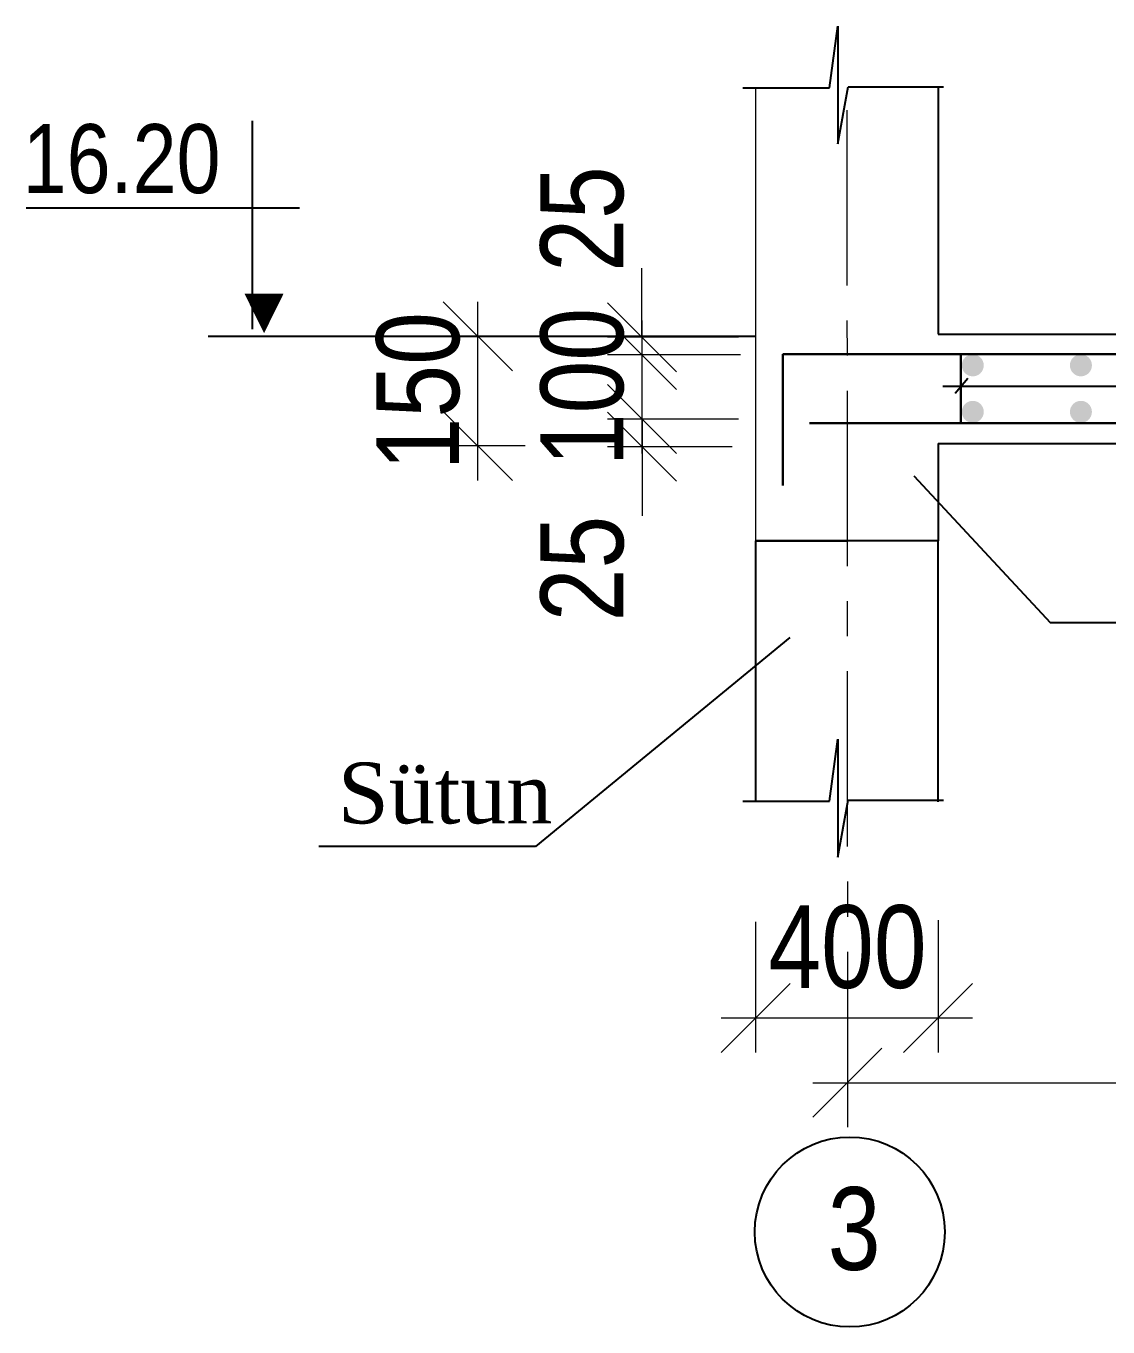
# Model space of a CAD drawing. Header units: millimetres. Extents: x -149347 to 251215, y -2929184 to -2541447.
# Drawn here: x 133261 to 137180, y -2720016 to -2715304 of the extents above; entities that cross this region are included whole.
import ezdxf

# ---------------------------------------------------------------- set-up
doc = ezdxf.new("R2010")
doc.units = ezdxf.units.MM
doc.linetypes.add('осевая', pattern=[50.8, 31.75, -6.35, 6.35, -6.35])
doc.layers.add('оси', color=65, linetype='осевая', lineweight=9)
doc.styles.get("Standard").update_dxf_attribs({"font": 'times.ttf'})
doc.styles.add('style1', font='A3TI(LA).TTF', dxfattribs={"height": 400})
doc.styles.add('style6', font='ARIALN.TTF', dxfattribs={"height": 300})
doc.dimstyles.new('DIM_100', dxfattribs={"dimscale": 100, "dimtxt": 250, "dimasz": 2.5, "dimexe": 1.25, "dimexo": 0.625, "dimtad": 1, "dimdec": 0, "dimtxsty": 'style1', "dimblk": 'OBLIQUE', "dimcen": 2.5, "dimdle": 1.25, "dimclrd": 251, "dimclre": 251, "dimaunit": 1, "dimadec": 3, "dimazin": 0, "dimtfac": 1, "dimtdec": 0, "dimtmove": 1, "dimatfit": 3, "dimfxl": 1.25, "dimlwd": 5, "dimlwe": 5, "dimarcsym": 0})

# ---------------------------------------------------------------- blocks, each defined once
blk = doc.blocks.new('_Oblique')
at = {"color": 0, "linetype": 'ByBlock', "lineweight": -2}
blk.add_line((-0.5, -0.5), (0.5, 0.5), dxfattribs=at)
blk = doc.blocks.new('*D987')
at = {"color": 251, "linetype": 'ByBlock', "lineweight": 5, "ltscale": 50, "transparency": 16777216}
blk.add_line((135492.2, -2716852.2), (135492.2, -2716370.2), dxfattribs=at)
at = {"color": 251, "lineweight": 5, "ltscale": 50, "transparency": 16777216}
for p, q in [((135848.3, -2716495.2), (135367.2, -2716495.2)), ((135841, -2716727.2), (135367.2, -2716727.2))]:
    blk.add_line(p, q, dxfattribs=at)
at = {"layer": 'Defpoints', "color": 0, "lineweight": 15, "ltscale": 50, "transparency": 16777216}
for p in [(135492.2, -2716495.2), (135910.8, -2716495.2), (135903.5, -2716727.2)]:
    blk.add_point(p, dxfattribs=at)
at = {"color": 251, "lineweight": 5, "ltscale": 50, "transparency": 16777216, "xscale": 250, "yscale": 250, "zscale": 250}
for p, rotation in [((135492.2, -2716495.2), 90), ((135492.2, -2716727.2), 270)]:
    blk.add_blockref('_Oblique', p, dxfattribs=dict(at, rotation=rotation))
at = {"color": 0, "lineweight": 15, "ltscale": 50, "transparency": 16777216, "insert": (135276.5, -2716611.2), "char_height": 300, "attachment_point": 5, "rotation": 90, "style": 'style6'}
blk.add_mtext('{\\fArial Narrow|b0|i0|c238|p34;100}', dxfattribs=at)
blk = doc.blocks.new('*D988')
at = {"color": 251, "linetype": 'ByBlock', "lineweight": 5, "ltscale": 50, "transparency": 16777216}
for p, q in [((135491.8, -2716431), (135491.8, -2716181)), ((135491.8, -2716431), (135491.8, -2716495.2)), ((135491.8, -2716495.2), (135491.8, -2716745.2))]:
    blk.add_line(p, q, dxfattribs=at)
at = {"color": 251, "lineweight": 5, "ltscale": 50, "transparency": 16777216}
for p, q in [((135841, -2716431), (135366.8, -2716431)), ((135848.3, -2716495.2), (135366.8, -2716495.2))]:
    blk.add_line(p, q, dxfattribs=at)
at = {"layer": 'Defpoints', "color": 0, "lineweight": 15, "ltscale": 50, "transparency": 16777216}
for p in [(135903.5, -2716431), (135491.8, -2716495.2), (135910.8, -2716495.2)]:
    blk.add_point(p, dxfattribs=at)
at = {"color": 251, "lineweight": 5, "ltscale": 50, "transparency": 16777216, "xscale": 250, "yscale": 250, "zscale": 250}
for p, rotation in [((135491.8, -2716431), 270), ((135491.8, -2716495.2), 90)]:
    blk.add_blockref('_Oblique', p, dxfattribs=dict(at, rotation=rotation))
at = {"color": 0, "lineweight": 15, "ltscale": 50, "transparency": 16777216, "insert": (135276.1, -2716002.6), "char_height": 300, "attachment_point": 5, "rotation": 90, "style": 'style6'}
blk.add_mtext('25', dxfattribs=at)
blk = doc.blocks.new('*D989')
at = {"color": 251, "linetype": 'ByBlock', "lineweight": 5, "ltscale": 50, "transparency": 16777216}
for p, q in [((135492.2, -2716727.2), (135492.2, -2716477.2)), ((135492.2, -2716727.2), (135492.2, -2716827.4)), ((135492.2, -2716827.4), (135492.2, -2717077.4))]:
    blk.add_line(p, q, dxfattribs=at)
at = {"color": 251, "lineweight": 5, "ltscale": 50, "transparency": 16777216}
for p, q in [((135811.6, -2716727.2), (135367.2, -2716727.2)), ((135818.9, -2716827.4), (135367.2, -2716827.4))]:
    blk.add_line(p, q, dxfattribs=at)
at = {"layer": 'Defpoints', "color": 0, "lineweight": 15, "ltscale": 50, "transparency": 16777216}
for p in [(135874.1, -2716727.2), (135492.2, -2716827.4), (135881.4, -2716827.4)]:
    blk.add_point(p, dxfattribs=at)
at = {"color": 251, "lineweight": 5, "ltscale": 50, "transparency": 16777216, "xscale": 250, "yscale": 250, "zscale": 250}
for p, rotation in [((135492.2, -2716727.2), 270), ((135492.2, -2716827.4), 90)]:
    blk.add_blockref('_Oblique', p, dxfattribs=dict(at, rotation=rotation))
at = {"color": 0, "lineweight": 15, "ltscale": 50, "transparency": 16777216, "insert": (135276.5, -2717268.6), "char_height": 300, "attachment_point": 5, "rotation": 90, "style": 'style6'}
blk.add_mtext('25', dxfattribs=at)
blk = doc.blocks.new('*D990')
at = {"color": 251, "linetype": 'ByBlock', "lineweight": 5, "ltscale": 50, "transparency": 16777216}
blk.add_line((134897.5, -2716949.6), (134897.5, -2716303.2), dxfattribs=at)
at = {"color": 251, "lineweight": 5, "ltscale": 50, "transparency": 16777216}
for p, q in [((135056.6, -2716428.2), (134772.5, -2716428.2)), ((135068.4, -2716824.6), (134772.5, -2716824.6))]:
    blk.add_line(p, q, dxfattribs=at)
at = {"layer": 'Defpoints', "color": 0, "lineweight": 15, "ltscale": 50, "transparency": 16777216}
for p in [(134897.5, -2716428.2), (135119.1, -2716428.2), (135130.9, -2716824.6)]:
    blk.add_point(p, dxfattribs=at)
at = {"color": 251, "lineweight": 5, "ltscale": 50, "transparency": 16777216, "xscale": 250, "yscale": 250, "zscale": 250}
for p, rotation in [((134897.5, -2716428.2), 90), ((134897.5, -2716824.6), 270)]:
    blk.add_blockref('_Oblique', p, dxfattribs=dict(at, rotation=rotation))
at = {"color": 0, "lineweight": 15, "ltscale": 50, "transparency": 16777216, "insert": (134681.8, -2716626.4), "char_height": 300, "attachment_point": 5, "rotation": 90, "style": 'style6'}
blk.add_mtext('{\\fArial Narrow|b0|i0|c238|p34;150}', dxfattribs=at)
blk = doc.blocks.new('*D991')
at = {"color": 251, "lineweight": 5, "ltscale": 50, "transparency": 16777216}
for p, q in [((136236.2, -2718918.3), (136236.2, -2719256.1)), ((142109.1, -2718918.3), (142109.1, -2719256.1))]:
    blk.add_line(p, q, dxfattribs=at)
at = {"color": 251, "linetype": 'ByBlock', "lineweight": 5, "ltscale": 50, "transparency": 16777216}
blk.add_line((136111.2, -2719131.1), (142234.1, -2719131.1), dxfattribs=at)
at = {"layer": 'Defpoints', "color": 0, "lineweight": 15, "ltscale": 50, "transparency": 16777216}
for p in [(136236.2, -2718855.8), (142109.1, -2718855.8), (142109.1, -2719131.1)]:
    blk.add_point(p, dxfattribs=at)
at = {"color": 251, "lineweight": 5, "ltscale": 50, "transparency": 16777216, "xscale": 250, "yscale": 250, "zscale": 250, "rotation": 180}
blk.add_blockref('_Oblique', (136236.2, -2719131.1), dxfattribs=at)
at = {"color": 251, "lineweight": 5, "ltscale": 50, "transparency": 16777216, "xscale": 250, "yscale": 250, "zscale": 250}
blk.add_blockref('_Oblique', (142109.1, -2719131.1), dxfattribs=at)
at = {"color": 0, "lineweight": 15, "ltscale": 50, "transparency": 16777216, "insert": (139172.7, -2718915.4), "char_height": 300, "attachment_point": 5, "style": 'style6'}
blk.add_mtext('{\\fArial Narrow|b0|i0|c238|p34;6000}', dxfattribs=at)
blk = doc.blocks.new('*D992')
at = {"color": 251, "lineweight": 5, "ltscale": 50, "transparency": 16777216}
for p, q in [((135903.5, -2718547.9), (135903.5, -2719021.3)), ((136564.4, -2718541.8), (136564.4, -2719021.3))]:
    blk.add_line(p, q, dxfattribs=at)
at = {"color": 251, "linetype": 'ByBlock', "lineweight": 5, "ltscale": 50, "transparency": 16777216}
blk.add_line((135778.5, -2718896.3), (136689.4, -2718896.3), dxfattribs=at)
at = {"layer": 'Defpoints', "color": 0, "lineweight": 15, "ltscale": 50, "transparency": 16777216}
for p in [(135903.5, -2718485.4), (136564.4, -2718479.3), (136564.4, -2718896.3)]:
    blk.add_point(p, dxfattribs=at)
at = {"color": 251, "lineweight": 5, "ltscale": 50, "transparency": 16777216, "xscale": 250, "yscale": 250, "zscale": 250, "rotation": 180}
blk.add_blockref('_Oblique', (135903.5, -2718896.3), dxfattribs=at)
at = {"color": 251, "lineweight": 5, "ltscale": 50, "transparency": 16777216, "xscale": 250, "yscale": 250, "zscale": 250}
blk.add_blockref('_Oblique', (136564.4, -2718896.3), dxfattribs=at)
at = {"color": 0, "lineweight": 15, "ltscale": 50, "transparency": 16777216, "insert": (136236.2, -2718640.1), "char_height": 300, "attachment_point": 5, "style": 'style6'}
blk.add_mtext('{\\fArial Narrow|b0|i0|c238|p34;400}', dxfattribs=at)

msp = doc.modelspace()

# ---------------------------------------------------------------- hatches: boundary and pattern name
h = msp.add_hatch(color=0)
edge = h.paths.add_edge_path()
edge.add_arc((136690.0509, -2716532.71509), 39.84464, 0, 360)
h = msp.add_hatch(color=0)
edge = h.paths.add_edge_path()
edge.add_arc((137081.7309, -2716532.71509), 39.84464, 0, 360)
h = msp.add_hatch(color=0)
edge = h.paths.add_edge_path()
edge.add_arc((136690.0509, -2716701.09475), 39.84464, 0, 360)
h = msp.add_hatch(color=0)
edge = h.paths.add_edge_path()
edge.add_arc((137081.7309, -2716701.09475), 39.84464, 0, 360)

# ---------------------------------------------------------------- linework, layer by layer
at = {"ltscale": 30}
for p, q in [((136171.60836, -2715527.69126), (136201.81228, -2715303.72896)), ((136201.81228, -2715303.72896), (136201.81228, -2715731.00742)), ((135857.12637, -2715527.69126), (136171.60836, -2715527.69126)), ((136201.81228, -2715731.00742), (136238.38023, -2715524.5159)), ((136238.38023, -2715524.5159), (136583.64252, -2715524.5159)), ((134081.33065, -2716401.86777), (134081.33065, -2715647.59806)), ((134251.28894, -2715963.60121), (133261.11242, -2715963.60121)), ((135903.45791, -2716428.18193), (133921.12913, -2716428.18193)), ((136564.41791, -2716419.33932), (141778.65791, -2716419.33932)), ((136671.65755, -2716580.87936), (136625.8971, -2716634.60866)), ((136582.0738, -2716608.60899), (138471.43769, -2716608.60899)), ((136564.41791, -2716815.73307), (141778.65791, -2716815.73307)), ((135903.45791, -2717168.24507), (135903.45791, -2718114.12086)), ((135903.45791, -2717168.24507), (136233.93791, -2717168.24507)), ((136564.41791, -2718114.12086), (136564.41791, -2717168.24507)), ((136171.60836, -2718110.82966), (136201.81228, -2717886.86737)), ((136171.60836, -2718111.18472), (136201.81228, -2717887.22242)), ((136201.81228, -2717886.86737), (136201.81228, -2718314.14583)), ((136201.81228, -2718314.14583), (136238.38023, -2718107.6543)), ((136238.38023, -2718108.00936), (136583.64252, -2718108.00936)), ((135857.12637, -2718111.18472), (136171.60836, -2718111.18472))]:
    msp.add_line(p, q, dxfattribs=at)
at = {"lineweight": 15, "ltscale": 60}
for p, q in [((135903.45791, -2715527.69126), (135903.45791, -2717168.24507)), ((136564.41791, -2716815.73307), (136564.41791, -2717168.24507))]:
    msp.add_line(p, q, dxfattribs=at)
at = {"lineweight": 25}
for p, q in [((136564.41791, -2715524.5159), (136564.41791, -2716419.33932)), ((136564.41791, -2716815.73307), (136564.41791, -2717168.24507)), ((136476.52705, -2716933.35437), (136971.84869, -2717465.88523)), ((136564.41791, -2717168.24507), (135903.45791, -2717168.24507)), ((138052.40795, -2717465.88523), (136971.84869, -2717465.88523)), ((136027.22182, -2717518.34245), (135106.83936, -2718275.09086)), ((135106.83936, -2718275.09086), (134321.03136, -2718275.09086))]:
    msp.add_line(p, q, dxfattribs=at)
at = {"color": 0, "linetype": 'ByBlock', "lineweight": 30}
for p, q in [((136002.12655, -2716492.77932), (142341.85869, -2716492.77932)), ((136002.12655, -2716492.77932), (136002.12655, -2716967.34904)), ((136647.12838, -2716492.77932), (136647.12838, -2716742.29307)), ((136098.45464, -2716742.29307), (142213.89463, -2716742.29307))]:
    msp.add_line(p, q, dxfattribs=at)
at = {"lineweight": 25}
msp.add_circle((136244.62742, -2719671.62146), 344.01249, dxfattribs=at)
at = {"layer": 'оси', "color": 59, "ltscale": 20, "true_color": 0x5c5330}
msp.add_line((136233.93791, -2715608.59149), (136236.39691, -2719332.99684), dxfattribs=at)

# ---------------------------------------------------------------- texts
at = {"color": 0, "insert": (133248.98891, -2715659.05314), "char_height": 250, "width": 3834.6684957, "attachment_point": 1, "style": 'style6'}
msp.add_mtext('{\\fArial Narrow|b0|i0|c238|p34;16.20}', dxfattribs=at)
at = {"ltscale": 30, "insert": (134003.54593, -2716253.09593), "char_height": 160, "attachment_point": 1}
msp.add_mtext_dynamic_manual_height_columns('{\\fTimes New Roman|b0|i0|c162|p18;▼}', width=2793.2995349, gutter_width=1200, heights=[0], dxfattribs=at)
at = {"ltscale": 5, "insert": (134390.34483, -2717971.30211), "char_height": 220.32, "attachment_point": 1}
msp.add_mtext_dynamic_manual_height_columns('{\\fTimes New Roman|b0|i0|c238|p18;Sütun}', width=1044.7074296, gutter_width=12.5, heights=[0], dxfattribs=at)
at = {"lineweight": 25, "insert": (136164.87752, -2719508.97098), "char_height": 300, "attachment_point": 1, "style": 'style6'}
msp.add_mtext_dynamic_manual_height_columns('3', width=268.6566644, gutter_width=12.5, heights=[0], dxfattribs=at)

# ---------------------------------------------------------------- dimensions: what is measured, and where the dimension line sits
at = {"color": 231, "lineweight": 15, "ltscale": 50}
for base, p1, p2, text, picture, middle in [((135491.75412, -2716495.17389), (135903.45791, -2716430.96059), (135910.80191, -2716495.17389), '25', '*D988', (135491.75412, -2716002.62924)), ((135492.19391, -2716495.17389), (135903.45791, -2716727.19358), (135910.80191, -2716495.17389), '{\\fArial Narrow|b0|i0|c238|p34;100}', '*D987', (135492.19391, -2716611.18374)), ((134897.47942, -2716428.18193), (135130.8788, -2716824.57568), (135119.09553, -2716428.18193), '{\\fArial Narrow|b0|i0|c238|p34;150}', '*D990', (134897.47942, -2716626.3788)), ((135492.19391, -2716827.35434), (135874.08191, -2716727.19358), (135881.42591, -2716827.35434), '25', '*D989', (135492.19391, -2717268.59967))]:
    dim = msp.add_linear_dim(base=base, p1=p1, p2=p2, angle=90, text=text, dimstyle='DIM_100', override={"dimtxsty": 'style6'}, dxfattribs=at)
    dim.commit()
    dim.dimension.update_dxf_attribs({"geometry": picture, "text_midpoint": middle, "dimtype": 160})
dim = msp.add_linear_dim(base=(136564.41791, -2718896.32223), p1=(135903.45791, -2718485.37257), p2=(136564.41791, -2718479.26107), text='{\\fArial Narrow|b0|i0|c238|p34;400}', dimstyle='DIM_100', override={"dimtxsty": 'style6'}, dxfattribs=at)
dim.commit()
dim.dimension.update_dxf_attribs({"geometry": '*D992', "text_midpoint": (136236.19583, -2718855.79986), "dimtype": 160})
dim = msp.add_linear_dim(base=(142109.13791, -2719131.10174), p1=(136236.19583, -2718855.79986), p2=(142109.13791, -2718855.79986), text='{\\fArial Narrow|b0|i0|c238|p34;6000}', dimstyle='DIM_100', override={"dimtxsty": 'style6'}, dxfattribs=at)
dim.commit()
dim.dimension.update_dxf_attribs({"geometry": '*D991', "text_midpoint": (139172.66687, -2718915.42985)})

doc.saveas('drawing.dxf')
